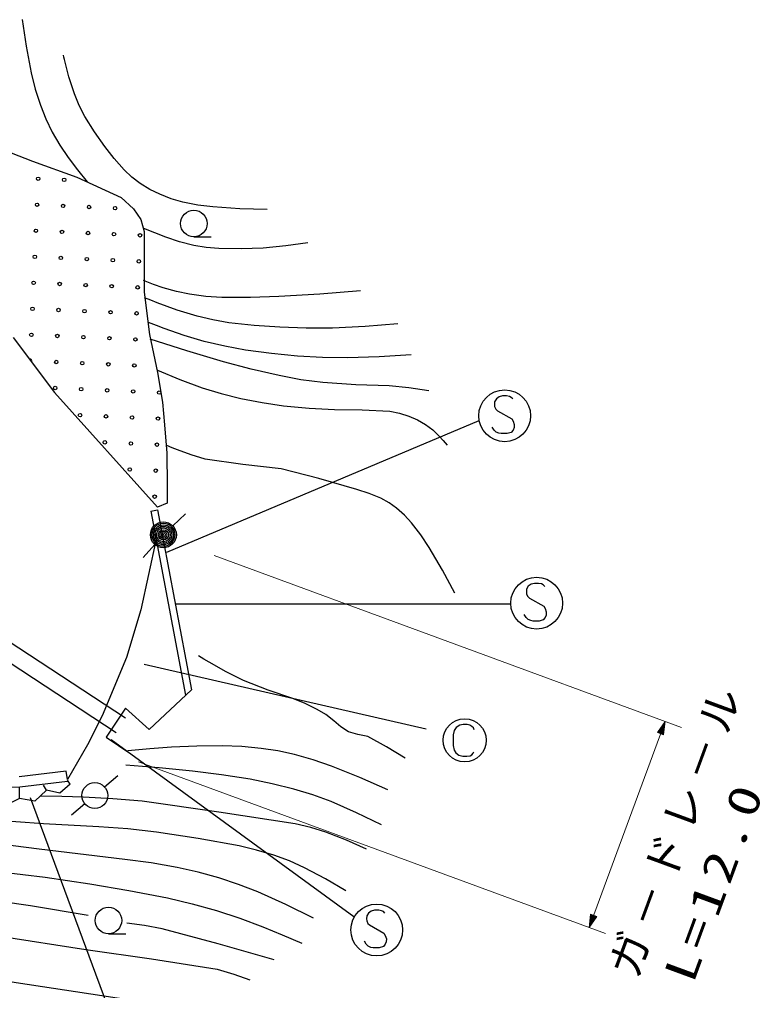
# Model space of a CAD drawing. Units: millimetres, scale not verified. Extents: x 40000 to 680000, y 20000 to 380000.
# Drawn here: x 320894 to 363647, y 243244 to 299174 of the extents above; entities that cross this region are included whole.
import ezdxf

# ---------------------------------------------------------------- set-up
doc = ezdxf.new("R2010")
doc.units = ezdxf.units.MM
doc.header["$LTSCALE"] = 1000
for name, color, linetype, lineweight in [('M-BGD', 7, 'Continuous', 25), ('M-BGD-HTXT', 7, 'Continuous', 13), ('M-STR-STRC', 7, 'Continuous', 25)]:
    doc.layers.add(name, color=color, linetype=linetype, lineweight=lineweight)
doc.styles.add('ＭＳ ゴシック', font='')
doc.styles.get('ＭＳ ゴシック').set_extended_font_data('MS Gothic')

# ---------------------------------------------------------------- blocks, each defined once
blk = doc.blocks.new('BUHIN14')
at = {"color": 7, "linetype": 'Continuous', "lineweight": 25}
blk.add_lwpolyline([(616, -525), (732, -470), (816, -379), (880, -258), (912, -113), (902, 131), (856, 323), (711, 517), (531, 629), (279, 668), (-333, 643), (-593, 582), (-745, 482), (-869, 296), (-910, 69), (-900, -168), (-874, -349), (-814, -440), (-729, -524), (-640, -558)], dxfattribs=at)
blk.add_circle((0, 0), 1244, dxfattribs=at)
blk = doc.blocks.new('BUHIN24')
at = {"color": 7, "linetype": 'Continuous', "lineweight": 25}
blk.add_lwpolyline([(986, -425), (1072, -339), (1120, -224), (1144, -66), (1134, 167), (1074, 359), (954, 520), (786, 610), (613, 611), (501, 599), (353, 532), (275, 424), (-163, -412), (-294, -508), (-479, -575), (-660, -568), (-804, -521), (-943, -422), (-1020, -192), (-1035, 153), (-1018, 303), (-957, 449), (-849, 573), (-681, 685)], dxfattribs=at)
blk.add_circle((0, 0), 1492, dxfattribs=at)
blk = doc.blocks.new('BUHIN25')
at = {"color": 7, "linetype": 'Continuous', "lineweight": 25}
blk.add_line((-764, -31), (-723, -1026), dxfattribs=at)
blk.add_circle((0, 0), 765, dxfattribs=at)
blk = doc.blocks.new('BUHIN23')
at = {"color": 7, "linetype": 'Continuous', "lineweight": 25}
for radius in [746, 660, 574, 484, 398, 292, 202, 116, 22.5]:
    blk.add_circle((0, 0), radius, dxfattribs=at)

msp = doc.modelspace()

# ---------------------------------------------------------------- linework, layer by layer
at = {"layer": 'M-BGD'}
for p, q in [((318166, 292347), (321644, 291015)), ((321644, 291015), (324198, 290092)), ((324198, 290092), (326752, 288923)), ((326752, 288923), (327458, 288271)), ((327458, 288271), (327893, 287646)), ((327893, 287646), (328083, 286967)), ((328083, 286967), (328083, 284902)), ((328083, 284902), (328083, 283462)), ((328083, 283462), (328382, 281020)), ((320529, 280858), (322920, 277697)), ((328382, 281020), (328844, 278846)), ((328844, 278846), (329143, 277134)), ((322920, 277697), (328840, 271077)), ((329143, 277134), (329252, 275830)), ((329252, 275830), (329388, 274200)), ((329388, 274200), (329415, 272325)), ((329415, 272325), (329415, 271319)), ((329415, 271319), (328840, 271077)), ((328464, 270856), (328857, 270930)), ((328464, 270856), (330470, 260249)), ((328857, 270930), (330816, 260573)), ((329733, 270008), (330460, 270695)), ((327007, 258931), (310429, 269792)), ((328779, 269238), (327890, 265168)), ((326459, 258094), (309881, 268955)), ((328688, 268935), (328020, 268190)), ((327890, 265168), (327055, 262435)), ((327055, 262435), (325655, 259061)), ((330816, 260573), (328376, 258281)), ((325655, 259061), (324807, 257392)), ((327009, 259508), (325893, 257834)), ((328376, 258281), (327009, 259508)), ((324807, 257392), (323655, 255392)), ((325893, 257834), (327316, 256885)), ((323594, 255888), (320885, 255554)), ((323655, 255392), (323594, 255888)), ((325803, 254969), (326556, 255628)), ((323667, 255293), (320924, 254954)), ((322452, 254779), (322275, 255072)), ((323810, 255128), (323218, 254614)), ((323810, 255128), (323669, 255359)), ((320924, 254954), (318430, 254939)), ((320900, 254313), (320899, 254919)), ((322452, 254779), (321792, 254158)), ((323218, 254614), (322452, 254779)), ((320900, 254313), (320162, 253945)), ((321792, 254158), (320900, 254313)), ((324667, 253991), (323904, 253344))]:
    msp.add_line(p, q, dxfattribs=at)
for points in [[(321055, 299174), (321285, 297633), (321574, 296101), (321810, 295159), (322104, 294234), (322414, 293453), (322785, 292687), (323214, 291940), (323699, 291219), (324235, 290512), (324792, 289820)], [(335159, 288223), (333593, 288269), (332029, 288374), (331168, 288486), (330317, 288657), (329643, 288850), (328977, 289104), (328400, 289386), (327855, 289720), (327368, 290098), (326919, 290521), (326347, 291165), (325810, 291860), (325216, 292700), (324672, 293574), (324338, 294217), (324059, 294885), (323747, 295862), (323488, 296874), (323460, 296991), (323429, 297118)], [(337515, 286315), (336232, 286129), (334934, 286002), (333666, 285960), (332384, 285979), (331658, 286036), (330933, 286154), (330124, 286363), (329328, 286632), (328698, 286874), (328070, 287127)], [(340536, 283548), (338193, 283350), (335839, 283211), (334202, 283156), (332558, 283161), (331631, 283221), (330700, 283342), (329938, 283497), (329180, 283713), (328615, 283913), (328045, 284131)], [(342694, 281643), (340810, 281487), (338925, 281390), (337410, 281390), (335893, 281449), (334425, 281548), (332963, 281707), (332039, 281864), (331128, 282080), (329975, 282438), (328826, 282858), (328461, 282999), (328095, 283141)], [(343455, 279866), (341622, 279744), (339786, 279683), (338348, 279705), (336910, 279786), (335415, 279931), (333926, 280135), (332725, 280354), (331538, 280633), (330381, 280975), (329241, 281375), (328782, 281546), (328324, 281720)], [(344471, 277784), (343336, 277958), (342186, 278073), (340278, 278134), (338365, 278256), (337108, 278426), (335849, 278658), (334241, 279025), (332647, 279451), (330531, 280084), (328425, 280755)], [(328857, 278978), (330127, 278440), (331418, 277959), (332517, 277626), (333644, 277349), (334870, 277107), (336106, 276925), (337577, 276786), (339052, 276708), (340644, 276693), (342237, 276617), (342785, 276506), (343329, 276334), (343824, 276115), (344290, 275843), (344702, 275531), (345082, 275165), (345312, 274915), (345537, 274659)], [(345969, 266129), (345266, 267453), (344499, 268767), (344022, 269487), (343489, 270179), (343074, 270630), (342623, 271032), (342189, 271337), (341715, 271595), (341035, 271877), (340325, 272106), (338133, 272738), (335968, 273300), (333774, 273548), (331590, 273856), (330790, 274091), (329994, 274388), (329697, 274508), (329390, 274634)], [(343107, 256629), (342050, 257276), (340957, 257871), (340389, 257984), (339848, 258154), (339418, 258437), (339003, 258784), (338544, 259138), (338056, 259438), (337364, 259778), (336646, 260063), (335215, 260554), (333805, 261101), (332808, 261600), (331825, 262159), (331523, 262339), (331213, 262524)], [(342123, 254811), (340513, 255518), (338869, 256175), (337809, 256536), (336733, 256840), (335787, 257046), (334821, 257194), (333706, 257298), (332577, 257342), (331117, 257328), (329660, 257253), (328404, 257158), (327140, 257047)], [(341751, 252798), (340317, 253487), (338852, 254124), (337794, 254510), (336706, 254843), (335457, 255157), (334184, 255415), (332528, 255677), (330862, 255880), (328951, 256065), (327028, 256227)], [(340893, 251382), (339730, 251901), (338549, 252362), (337675, 252629), (336784, 252838), (332379, 253526), (327974, 254153), (326275, 254294), (324559, 254376), (323339, 254412), (322108, 254438)], [(339701, 248996), (338529, 249683), (337320, 250320), (336444, 250707), (335544, 251039), (334558, 251334), (333559, 251572), (331183, 251999), (328796, 252367), (327139, 252551), (325474, 252676), (322278, 252846), (319081, 253077)], [(337838, 247408), (336241, 248194), (334621, 248925), (333514, 249356), (332385, 249730), (331190, 250062), (329980, 250335), (328483, 250595), (326976, 250795), (322024, 251386), (317071, 252018)], [(319804, 250083), (322372, 249767), (324942, 249391), (327191, 249015), (329433, 248578), (330845, 248248), (332239, 247860), (333583, 247413), (334908, 246909), (336036, 246446), (337170, 245965)], [(324853, 247574), (321528, 248119), (318186, 248606), (315676, 248913), (313147, 249161), (311631, 249260), (310105, 249300), (308628, 249258), (307143, 249155), (304385, 248979), (301638, 248743), (300449, 248543), (299259, 248280), (298832, 248178), (298404, 248074)], [(299625, 245799), (300672, 246366), (301743, 246876), (302507, 247168), (303303, 247407), (304174, 247602), (305067, 247740), (306066, 247828), (307065, 247855), (308463, 247817), (309861, 247719), (312359, 247467), (314853, 247156), (319780, 246377), (324716, 245615), (328502, 245079), (332293, 244480), (333239, 244194), (334172, 243857)], [(335561, 245022), (332344, 245940), (329112, 246800), (328101, 246982), (327073, 247130)], [(330566, 242193), (325637, 242934), (320702, 243697), (317341, 244266), (313971, 244776), (311550, 245035), (309105, 245235), (307874, 245315), (306646, 245335), (305831, 245285), (305024, 245175), (304230, 245026), (303438, 244856)]]:
    msp.add_lwpolyline(points, dxfattribs=at)
for centre, radius in [((321976, 289999), 99.5), ((323475, 289933), 99.5), ((321911, 288500), 99.5), ((323409, 288435), 99.5), ((324908, 288369), 99.5), ((326406, 288304), 99.5), ((321845, 287002), 99.5), ((323344, 286936), 99.5), ((324842, 286871), 99.5), ((326341, 286805), 99.5), ((327840, 286740), 99.5), ((321780, 285503), 99.5), ((323279, 285438), 99.5), ((324777, 285372), 99.5), ((326276, 285307), 99.5), ((327774, 285241), 99.5), ((321715, 284004), 99.5), ((323213, 283939), 99.5), ((324712, 283874), 99.5), ((326210, 283808), 99.5), ((327709, 283743), 99.5), ((321649, 282506), 99.5), ((323148, 282440), 99.5), ((324646, 282375), 99.5), ((326145, 282310), 99.5), ((327643, 282244), 99.5), ((321584, 281007), 99.5), ((323082, 280942), 99.5), ((324581, 280877), 99.5), ((326079, 280811), 99.5), ((327578, 280746), 99.5), ((323017, 279443), 99.5), ((324515, 279378), 99.5), ((326014, 279313), 99.5), ((327513, 279247), 99.5), ((322951, 277945), 99.5), ((324450, 277879), 99.5), ((325949, 277814), 99.5), ((327447, 277749), 99.5), ((328946, 277683), 99.5), ((324385, 276381), 99.5), ((325883, 276315), 99.5), ((327382, 276250), 99.5), ((328880, 276185), 99.5), ((325818, 274817), 99.5), ((327316, 274751), 99.5), ((328815, 274686), 99.5), ((327251, 273253), 99.5), ((328749, 273187), 99.5), ((328684, 271689), 99.5), ((325239, 254475), 746)]:
    msp.add_circle(centre, radius, dxfattribs=at)
msp.add_arc((321518, 279509), 99.5, 321.6325, 112.5635, dxfattribs=at)
at = {"layer": 'M-BGD-HTXT'}
for p, q in [((359025, 258398), (332117, 268299)), ((353717, 246869), (358086, 258743)), ((327748, 256425), (354656, 246524))]:
    msp.add_line(p, q, dxfattribs=at)
for points in [[(358086, 258743), (357651, 258104), (358003, 257975)], [(358033, 258599), (357967, 258038), (357720, 258129)], [(358007, 258528), (357950, 258074), (357756, 258145)], [(357981, 258456), (357933, 258110), (357793, 258162)], [(357955, 258386), (357917, 258146), (357829, 258179)], [(353717, 246869), (354152, 247508), (353800, 247638)], [(353770, 247014), (353837, 247575), (354083, 247484)], [(353796, 247084), (353854, 247538), (354047, 247467)], [(353823, 247156), (353870, 247502), (354011, 247451)], [(353849, 247227), (353887, 247466), (353975, 247434)]]:
    msp.add_lwpolyline(points, close=True, dxfattribs=at)
for points in [[(358060, 258671), (357983, 258002), (357684, 258112), (358059, 258669)], [(357882, 258189), (357928, 258314), (357900, 258182), (357865, 258195), (357928, 258314)], [(353744, 246941), (353820, 247611), (354119, 247501), (353745, 246943)], [(353921, 247424), (353875, 247299), (353904, 247430), (353939, 247417), (353875, 247299)]]:
    msp.add_lwpolyline(points, dxfattribs=at)
at = {"layer": 'M-STR-STRC'}
for p, q in [((347361, 276057), (329368, 268468)), ((349157, 265491), (329931, 265491)), ((344331, 258304), (328080, 262031)), ((340154, 247484), (326184, 257689)), ((327076, 239373), (321527, 254352))]:
    msp.add_line(p, q, dxfattribs=at)

# ---------------------------------------------------------------- block references
at = {"layer": 'M-BGD', "rotation": 87.6457}
for name, p in [('BUHIN25', (330942, 287419)), ('BUHIN23', (329188, 269493)), ('BUHIN25', (326022, 247282))]:
    msp.add_blockref(name, p, dxfattribs=at)
at = {"layer": 'M-STR-STRC', "rotation": 87.6457}
for name, p in [('BUHIN24', (348848, 276348)), ('BUHIN24', (350690, 265555)), ('BUHIN14', (346544, 257658)), ('BUHIN24', (341477, 246734))]:
    msp.add_blockref(name, p, dxfattribs=at)

# ---------------------------------------------------------------- texts
at = {"layer": 'M-BGD-HTXT', "char_height": 1833, "attachment_point": 7, "rotation": 69.8, "style": 'ＭＳ ゴシック'}
for s, insert in [('\\T1.2;ガ－ドレ－ル', (356582, 243807)), ('\\T1.2;\\W1.35;L=12.0', (359733, 243568))]:
    msp.add_mtext(s, dxfattribs=dict(at, insert=insert))

doc.saveas('drawing.dxf')
